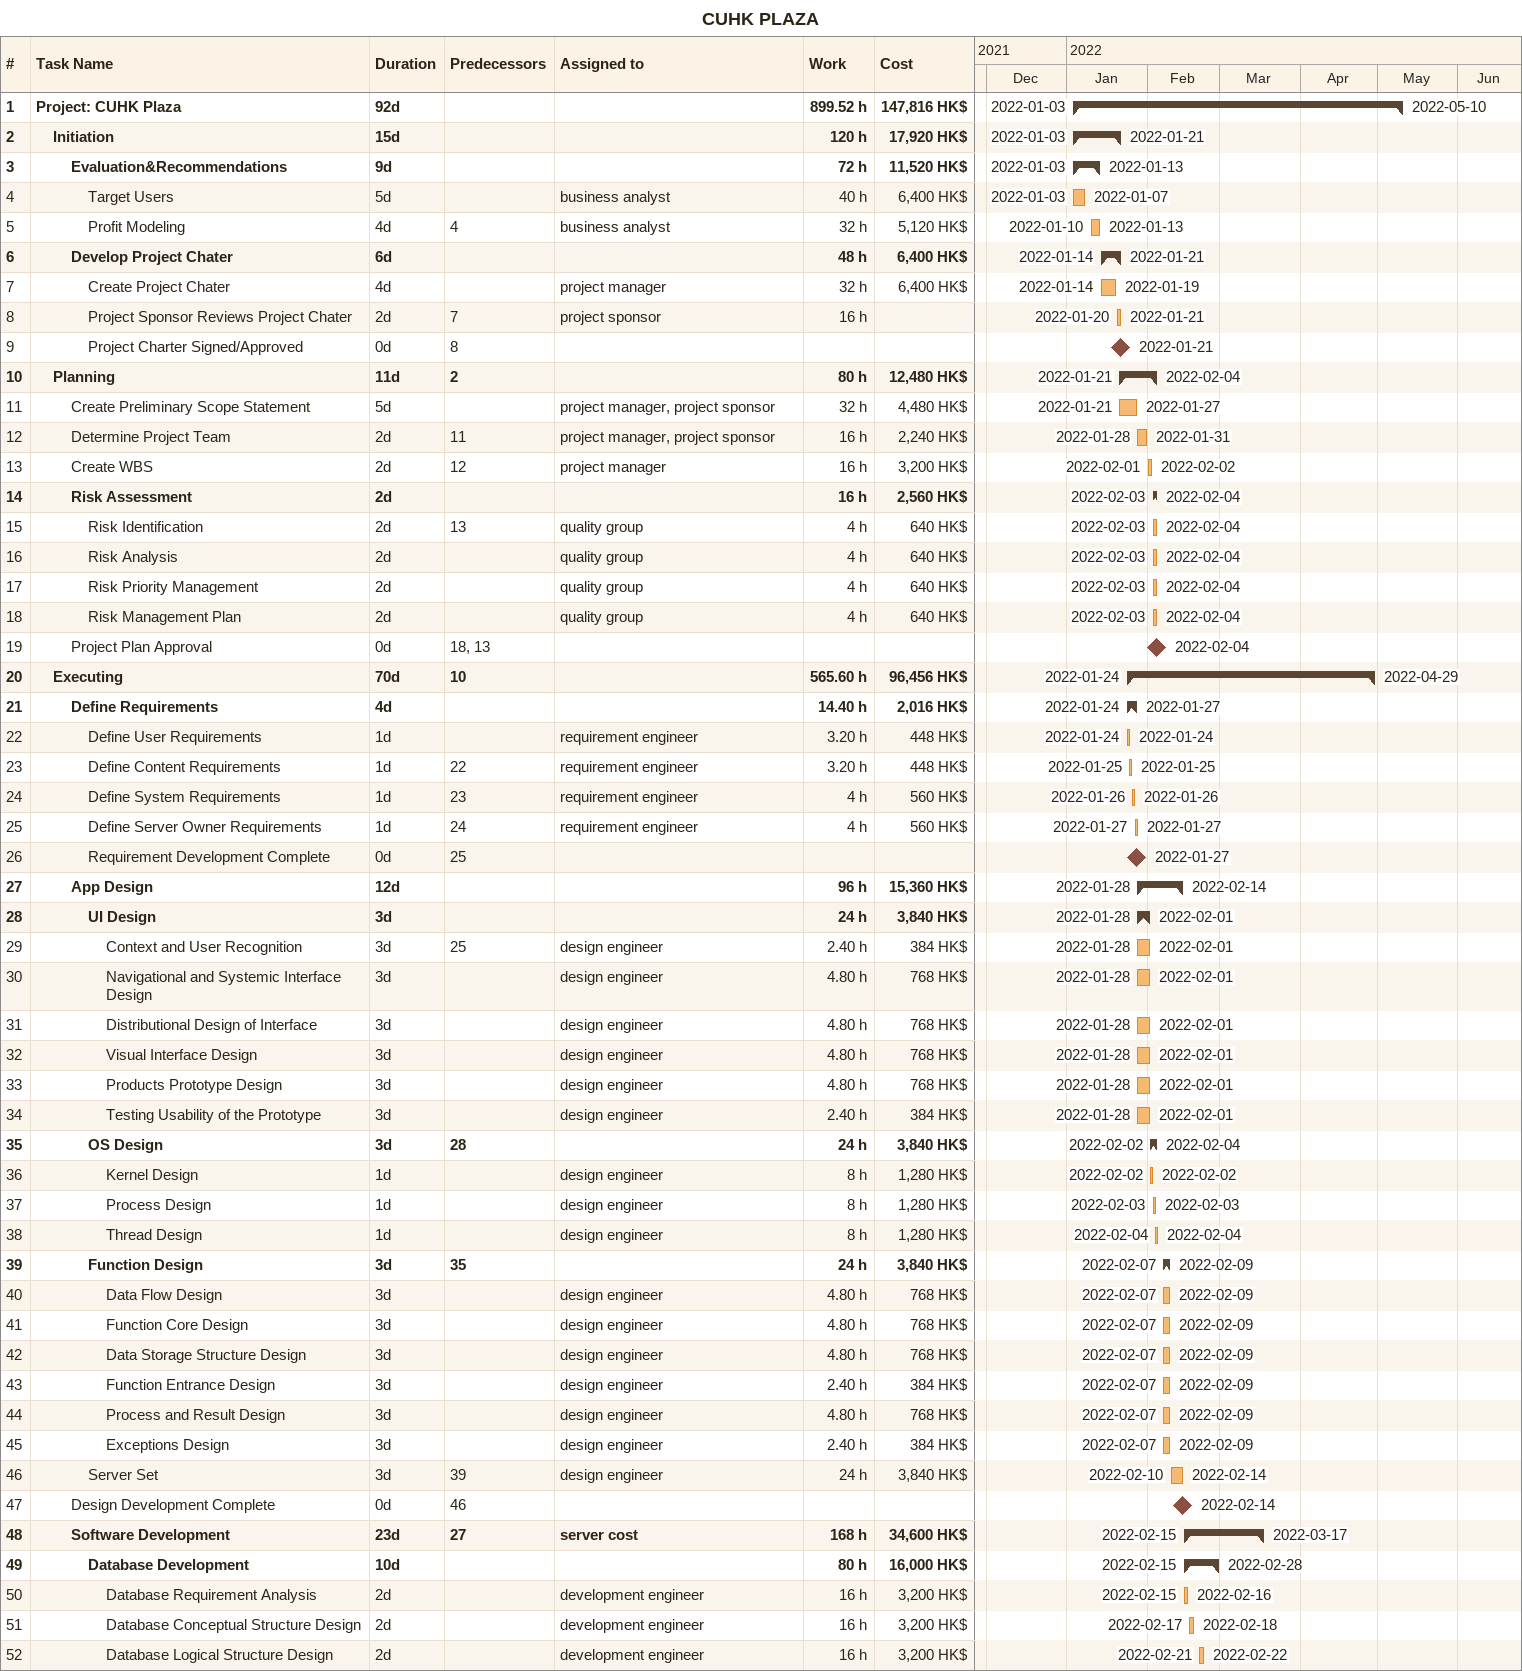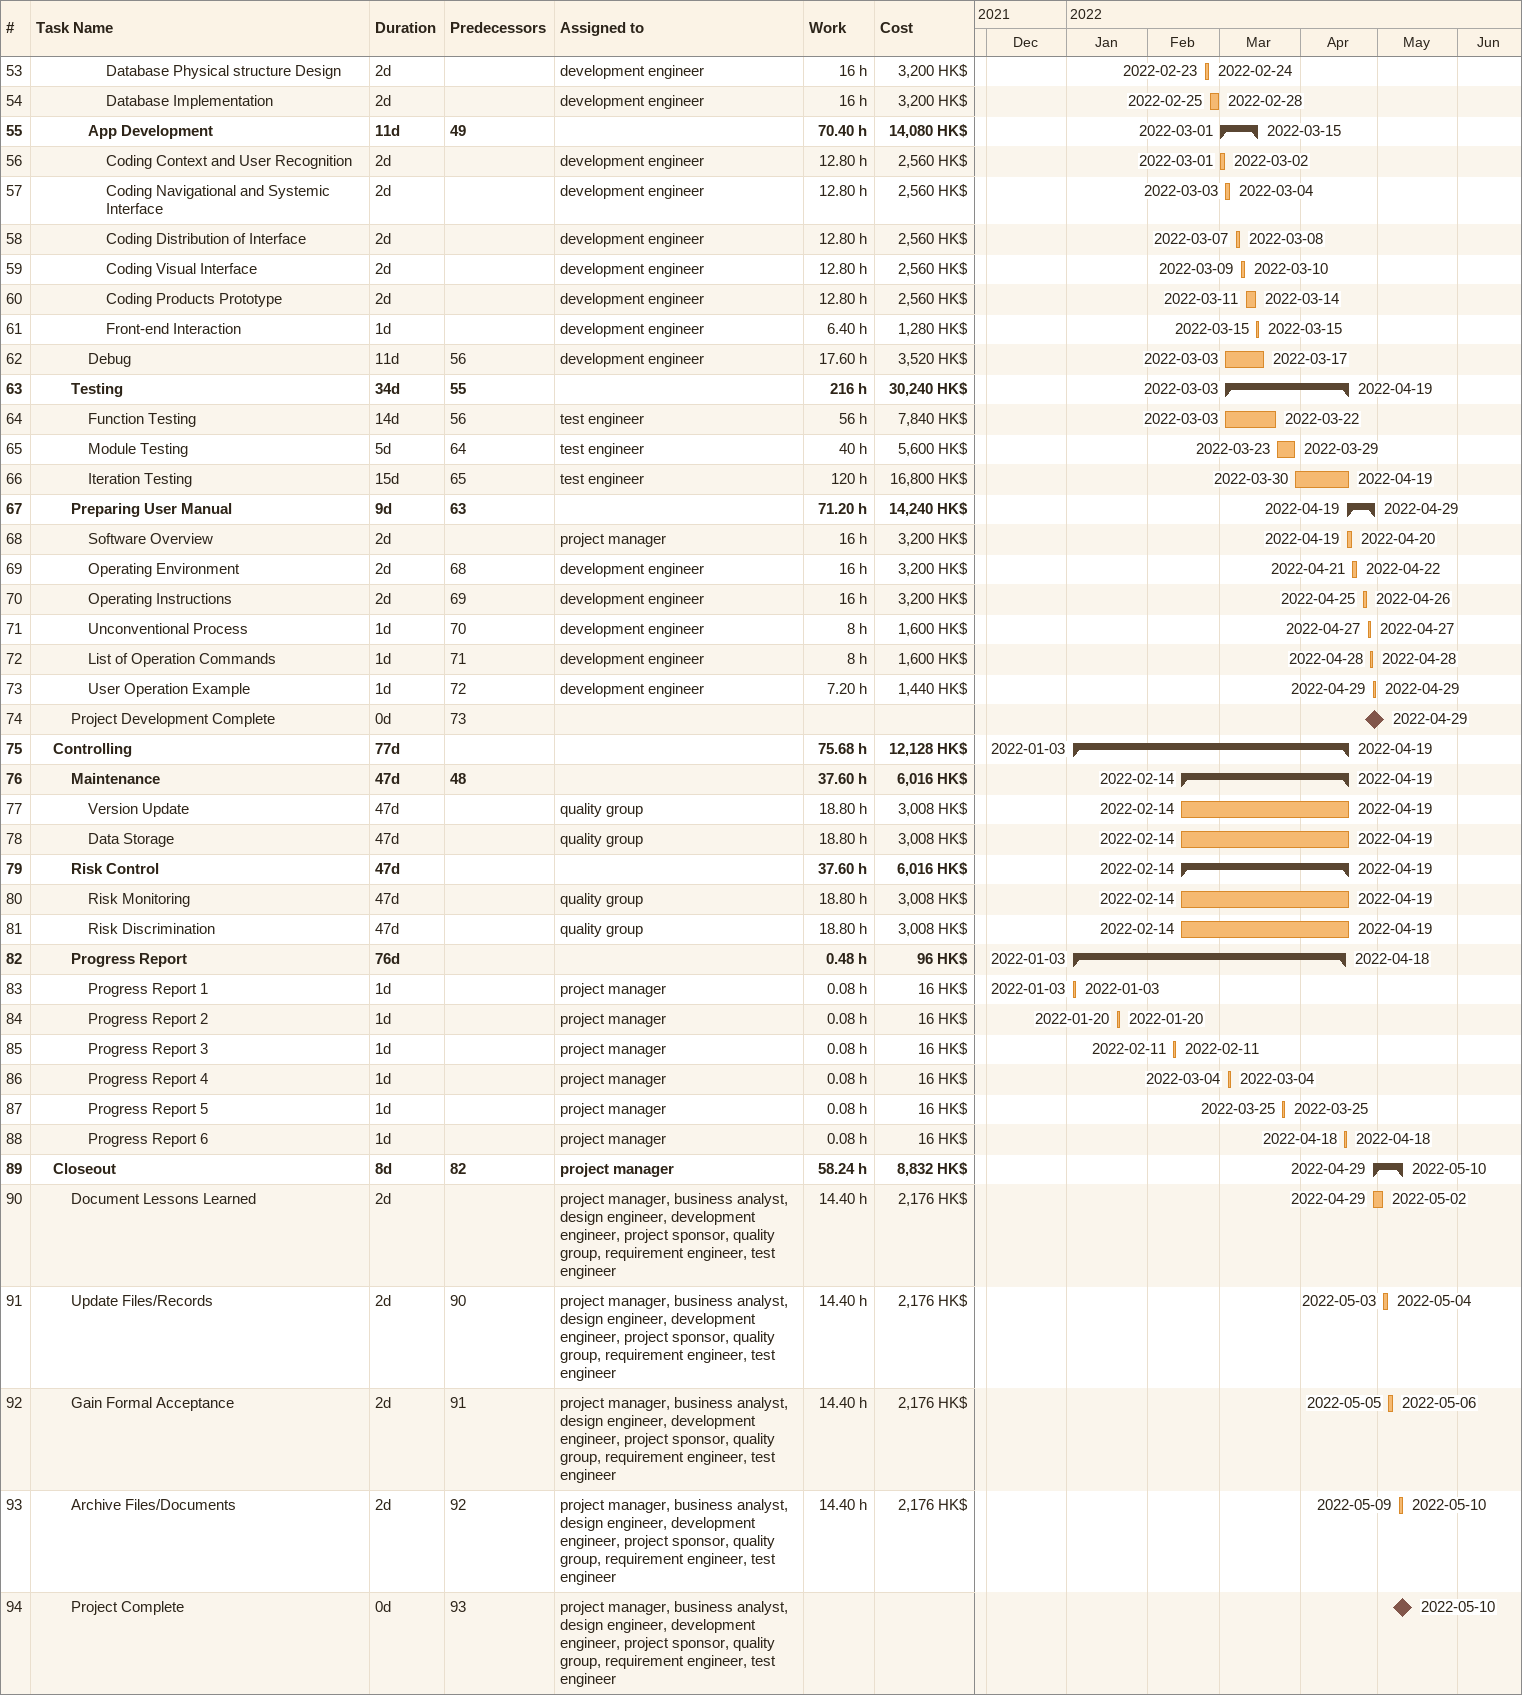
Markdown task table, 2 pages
CUHK PLAZA

| ID | Level | Task | Duration | Start | Finish | Predecessors | Resources | Work (h) | Cost (HK$) |
|---|---|---|---|---|---|---|---|---|---|
| 1 | 1 | **Project: CUHK Plaza** | 92d | 2022-01-03 | 2022-05-10 |  |  | 899.52 | 147816 |
| 2 | 2 | **Initiation** | 15d | 2022-01-03 | 2022-01-21 |  |  | 120 | 17920 |
| 3 | 3 | **Evaluation&Recommendations** | 9d | 2022-01-03 | 2022-01-13 |  |  | 72 | 11520 |
| 4 | 4 | Target Users | 5d | 2022-01-03 | 2022-01-07 |  | business analyst | 40 | 6400 |
| 5 | 4 | Profit Modeling | 4d | 2022-01-10 | 2022-01-13 | 4 | business analyst | 32 | 5120 |
| 6 | 3 | **Develop Project Chater** | 6d | 2022-01-14 | 2022-01-21 |  |  | 48 | 6400 |
| 7 | 4 | Create Project Chater | 4d | 2022-01-14 | 2022-01-19 |  | project manager | 32 | 6400 |
| 8 | 4 | Project Sponsor Reviews Project Chater | 2d | 2022-01-20 | 2022-01-21 | 7 | project sponsor | 16 |  |
| 9 | 4 | Project Charter Signed/Approved | 0d | 2022-01-21 | 2022-01-21 | 8 |  |  |  |
| 10 | 2 | **Planning** | 11d | 2022-01-21 | 2022-02-04 | 2 |  | 80 | 12480 |
| 11 | 3 | Create Preliminary Scope Statement | 5d | 2022-01-21 | 2022-01-27 |  | project manager, project sponsor | 32 | 4480 |
| 12 | 3 | Determine Project Team | 2d | 2022-01-28 | 2022-01-31 | 11 | project manager, project sponsor | 16 | 2240 |
| 13 | 3 | Create WBS | 2d | 2022-02-01 | 2022-02-02 | 12 | project manager | 16 | 3200 |
| 14 | 3 | **Risk Assessment** | 2d | 2022-02-03 | 2022-02-04 |  |  | 16 | 2560 |
| 15 | 4 | Risk Identification | 2d | 2022-02-03 | 2022-02-04 | 13 | quality group | 4 | 640 |
| 16 | 4 | Risk Analysis | 2d | 2022-02-03 | 2022-02-04 |  | quality group | 4 | 640 |
| 17 | 4 | Risk Priority Management | 2d | 2022-02-03 | 2022-02-04 |  | quality group | 4 | 640 |
| 18 | 4 | Risk Management Plan | 2d | 2022-02-03 | 2022-02-04 |  | quality group | 4 | 640 |
| 19 | 3 | Project Plan Approval | 0d | 2022-02-04 | 2022-02-04 | 18, 13 |  |  |  |
| 20 | 2 | **Executing** | 70d | 2022-01-24 | 2022-04-29 | 10 |  | 565.60 | 96456 |
| 21 | 3 | **Define Requirements** | 4d | 2022-01-24 | 2022-01-27 |  |  | 14.40 | 2016 |
| 22 | 4 | Define User Requirements | 1d | 2022-01-24 | 2022-01-24 |  | requirement engineer | 3.20 | 448 |
| 23 | 4 | Define Content Requirements | 1d | 2022-01-25 | 2022-01-25 | 22 | requirement engineer | 3.20 | 448 |
| 24 | 4 | Define System Requirements | 1d | 2022-01-26 | 2022-01-26 | 23 | requirement engineer | 4 | 560 |
| 25 | 4 | Define Server Owner Requirements | 1d | 2022-01-27 | 2022-01-27 | 24 | requirement engineer | 4 | 560 |
| 26 | 4 | Requirement Development Complete | 0d | 2022-01-27 | 2022-01-27 | 25 |  |  |  |
| 27 | 3 | **App Design** | 12d | 2022-01-28 | 2022-02-14 |  |  | 96 | 15360 |
| 28 | 4 | **UI Design** | 3d | 2022-01-28 | 2022-02-01 |  |  | 24 | 3840 |
| 29 | 5 | Context and User Recognition | 3d | 2022-01-28 | 2022-02-01 | 25 | design engineer | 2.40 | 384 |
| 30 | 5 | Navigational and Systemic Interface Design | 3d | 2022-01-28 | 2022-02-01 |  | design engineer | 4.80 | 768 |
| 31 | 5 | Distributional Design of Interface | 3d | 2022-01-28 | 2022-02-01 |  | design engineer | 4.80 | 768 |
| 32 | 5 | Visual Interface Design | 3d | 2022-01-28 | 2022-02-01 |  | design engineer | 4.80 | 768 |
| 33 | 5 | Products Prototype Design | 3d | 2022-01-28 | 2022-02-01 |  | design engineer | 4.80 | 768 |
| 34 | 5 | Testing Usability of the Prototype | 3d | 2022-01-28 | 2022-02-01 |  | design engineer | 2.40 | 384 |
| 35 | 4 | **OS Design** | 3d | 2022-02-02 | 2022-02-04 | 28 |  | 24 | 3840 |
| 36 | 5 | Kernel Design | 1d | 2022-02-02 | 2022-02-02 |  | design engineer | 8 | 1280 |
| 37 | 5 | Process Design | 1d | 2022-02-03 | 2022-02-03 |  | design engineer | 8 | 1280 |
| 38 | 5 | Thread Design | 1d | 2022-02-04 | 2022-02-04 |  | design engineer | 8 | 1280 |
| 39 | 4 | **Function Design** | 3d | 2022-02-07 | 2022-02-09 | 35 |  | 24 | 3840 |
| 40 | 5 | Data Flow Design | 3d | 2022-02-07 | 2022-02-09 |  | design engineer | 4.80 | 768 |
| 41 | 5 | Function Core Design | 3d | 2022-02-07 | 2022-02-09 |  | design engineer | 4.80 | 768 |
| 42 | 5 | Data Storage Structure Design | 3d | 2022-02-07 | 2022-02-09 |  | design engineer | 4.80 | 768 |
| 43 | 5 | Function Entrance Design | 3d | 2022-02-07 | 2022-02-09 |  | design engineer | 2.40 | 384 |
| 44 | 5 | Process and Result Design | 3d | 2022-02-07 | 2022-02-09 |  | design engineer | 4.80 | 768 |
| 45 | 5 | Exceptions Design | 3d | 2022-02-07 | 2022-02-09 |  | design engineer | 2.40 | 384 |
| 46 | 4 | Server Set | 3d | 2022-02-10 | 2022-02-14 | 39 | design engineer | 24 | 3840 |
| 47 | 3 | Design Development Complete | 0d | 2022-02-14 | 2022-02-14 | 46 |  |  |  |
| 48 | 3 | **Software Development** | 23d | 2022-02-15 | 2022-03-17 | 27 | server cost | 168 | 34600 |
| 49 | 4 | **Database Development** | 10d | 2022-02-15 | 2022-02-28 |  |  | 80 | 16000 |
| 50 | 5 | Database Requirement Analysis | 2d | 2022-02-15 | 2022-02-16 |  | development engineer | 16 | 3200 |
| 51 | 5 | Database Conceptual Structure Design | 2d | 2022-02-17 | 2022-02-18 |  | development engineer | 16 | 3200 |
| 52 | 5 | Database Logical Structure Design | 2d | 2022-02-21 | 2022-02-22 |  | development engineer | 16 | 3200 |
| 53 | 5 | Database Physical structure Design | 2d | 2022-02-23 | 2022-02-24 |  | development engineer | 16 | 3200 |
| 54 | 5 | Database Implementation | 2d | 2022-02-25 | 2022-02-28 |  | development engineer | 16 | 3200 |
| 55 | 4 | **App Development** | 11d | 2022-03-01 | 2022-03-15 | 49 |  | 70.40 | 14080 |
| 56 | 5 | Coding Context and User Recognition | 2d | 2022-03-01 | 2022-03-02 |  | development engineer | 12.80 | 2560 |
| 57 | 5 | Coding Navigational and Systemic Interface | 2d | 2022-03-03 | 2022-03-04 |  | development engineer | 12.80 | 2560 |
| 58 | 5 | Coding Distribution of Interface | 2d | 2022-03-07 | 2022-03-08 |  | development engineer | 12.80 | 2560 |
| 59 | 5 | Coding Visual Interface | 2d | 2022-03-09 | 2022-03-10 |  | development engineer | 12.80 | 2560 |
| 60 | 5 | Coding Products Prototype | 2d | 2022-03-11 | 2022-03-14 |  | development engineer | 12.80 | 2560 |
| 61 | 5 | Front-end Interaction | 1d | 2022-03-15 | 2022-03-15 |  | development engineer | 6.40 | 1280 |
| 62 | 4 | Debug | 11d | 2022-03-03 | 2022-03-17 | 56 | development engineer | 17.60 | 3520 |
| 63 | 3 | **Testing** | 34d | 2022-03-03 | 2022-04-19 | 55 |  | 216 | 30240 |
| 64 | 4 | Function Testing | 14d | 2022-03-03 | 2022-03-22 | 56 | test engineer | 56 | 7840 |
| 65 | 4 | Module Testing | 5d | 2022-03-23 | 2022-03-29 | 64 | test engineer | 40 | 5600 |
| 66 | 4 | Iteration Testing | 15d | 2022-03-30 | 2022-04-19 | 65 | test engineer | 120 | 16800 |
| 67 | 3 | **Preparing User Manual** | 9d | 2022-04-19 | 2022-04-29 | 63 |  | 71.20 | 14240 |
| 68 | 4 | Software Overview | 2d | 2022-04-19 | 2022-04-20 |  | project manager | 16 | 3200 |
| 69 | 4 | Operating Environment | 2d | 2022-04-21 | 2022-04-22 | 68 | development engineer | 16 | 3200 |
| 70 | 4 | Operating Instructions | 2d | 2022-04-25 | 2022-04-26 | 69 | development engineer | 16 | 3200 |
| 71 | 4 | Unconventional Process | 1d | 2022-04-27 | 2022-04-27 | 70 | development engineer | 8 | 1600 |
| 72 | 4 | List of Operation Commands | 1d | 2022-04-28 | 2022-04-28 | 71 | development engineer | 8 | 1600 |
| 73 | 4 | User Operation Example | 1d | 2022-04-29 | 2022-04-29 | 72 | development engineer | 7.20 | 1440 |
| 74 | 3 | Project Development Complete | 0d | 2022-04-29 | 2022-04-29 | 73 |  |  |  |
| 75 | 2 | **Controlling** | 77d | 2022-01-03 | 2022-04-19 |  |  | 75.68 | 12128 |
| 76 | 3 | **Maintenance** | 47d | 2022-02-14 | 2022-04-19 | 48 |  | 37.60 | 6016 |
| 77 | 4 | Version Update | 47d | 2022-02-14 | 2022-04-19 |  | quality group | 18.80 | 3008 |
| 78 | 4 | Data Storage | 47d | 2022-02-14 | 2022-04-19 |  | quality group | 18.80 | 3008 |
| 79 | 3 | **Risk Control** | 47d | 2022-02-14 | 2022-04-19 |  |  | 37.60 | 6016 |
| 80 | 4 | Risk Monitoring | 47d | 2022-02-14 | 2022-04-19 |  | quality group | 18.80 | 3008 |
| 81 | 4 | Risk Discrimination | 47d | 2022-02-14 | 2022-04-19 |  | quality group | 18.80 | 3008 |
| 82 | 3 | **Progress Report** | 76d | 2022-01-03 | 2022-04-18 |  |  | 0.48 | 96 |
| 83 | 4 | Progress Report 1 | 1d | 2022-01-03 | 2022-01-03 |  | project manager | 0.08 | 16 |
| 84 | 4 | Progress Report 2 | 1d | 2022-01-20 | 2022-01-20 |  | project manager | 0.08 | 16 |
| 85 | 4 | Progress Report 3 | 1d | 2022-02-11 | 2022-02-11 |  | project manager | 0.08 | 16 |
| 86 | 4 | Progress Report 4 | 1d | 2022-03-04 | 2022-03-04 |  | project manager | 0.08 | 16 |
| 87 | 4 | Progress Report 5 | 1d | 2022-03-25 | 2022-03-25 |  | project manager | 0.08 | 16 |
| 88 | 4 | Progress Report 6 | 1d | 2022-04-18 | 2022-04-18 |  | project manager | 0.08 | 16 |
| 89 | 2 | **Closeout** | 8d | 2022-04-29 | 2022-05-10 | 82 | project manager | 58.24 | 8832 |
| 90 | 3 | Document Lessons Learned | 2d | 2022-04-29 | 2022-05-02 |  | project manager, business analyst, design engineer, development engineer, project sponsor, quality group, requirement engineer, test engineer | 14.40 | 2176 |
| 91 | 3 | Update Files/Records | 2d | 2022-05-03 | 2022-05-04 | 90 | project manager, business analyst, design engineer, development engineer, project sponsor, quality group, requirement engineer, test engineer | 14.40 | 2176 |
| 92 | 3 | Gain Formal Acceptance | 2d | 2022-05-05 | 2022-05-06 | 91 | project manager, business analyst, design engineer, development engineer, project sponsor, quality group, requirement engineer, test engineer | 14.40 | 2176 |
| 93 | 3 | Archive Files/Documents | 2d | 2022-05-09 | 2022-05-10 | 92 | project manager, business analyst, design engineer, development engineer, project sponsor, quality group, requirement engineer, test engineer | 14.40 | 2176 |
| 94 | 3 | Project Complete | 0d | 2022-05-10 | 2022-05-10 | 93 | project manager, business analyst, design engineer, development engineer, project sponsor, quality group, requirement engineer, test engineer |  |  |
